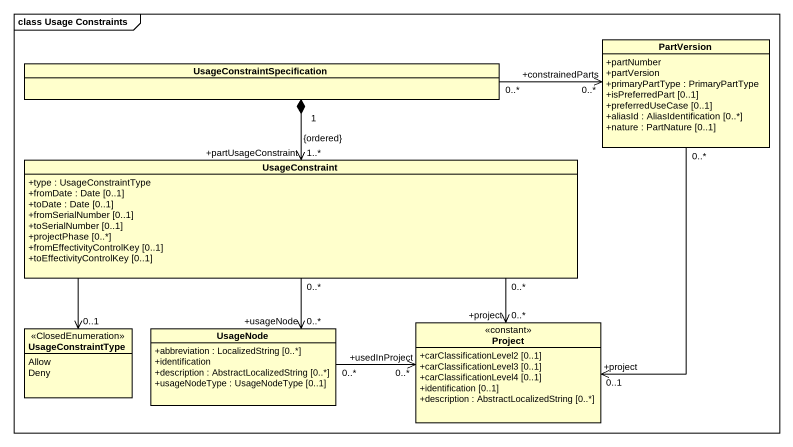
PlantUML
@startuml
mainframe class Usage Constraints
hide circle
hide empty members
skinparam classAttributeIconSize 0
class PartVersion {
  +partNumber
  +partVersion
  +primaryPartType : PrimaryPartType
  +isPreferredPart [0..1]
  +preferredUseCase [0..1]
  +aliasId : AliasIdentification [0..*]
  +nature : PartNature [0..1]
}
class UsageConstraintSpecification
class UsageConstraint {
  +type : UsageConstraintType
  +fromDate : Date [0..1]
  +toDate : Date [0..1]
  +fromSerialNumber [0..1]
  +toSerialNumber [0..1]
  +projectPhase [0..*]
  +fromEffectivityControlKey [0..1]
  +toEffectivityControlKey [0..1]
}
enum UsageConstraintType <<ClosedEnumeration>> {
  Allow
  Deny
}
class UsageNode {
  +abbreviation : LocalizedString [0..*]
  +identification
  +description : AbstractLocalizedString [0..*]
  +usageNodeType : UsageNodeType [0..1]
}
class Project <<constant>> {
  +carClassificationLevel2 [0..1]
  +carClassificationLevel3 [0..1]
  +carClassificationLevel4 [0..1]
  +identification [0..1]
  +description : AbstractLocalizedString [0..*]
}
PartVersion "0..*" --> "+project\n0..1" Project
UsageConstraintSpecification "0..*" -right-> "+constrainedParts\n0..*" PartVersion
UsageConstraintSpecification "1" *--> "+partUsageConstraint\n1..*\n{ordered}" UsageConstraint
UsageConstraint --> "0..1" UsageConstraintType
UsageConstraint "0..*" --> "+usageNode\n0..*" UsageNode
UsageConstraint "0..*" --> "+project\n0..*" Project
UsageNode "0..*" -right-> "+usedInProject\n0..*" Project
@enduml
